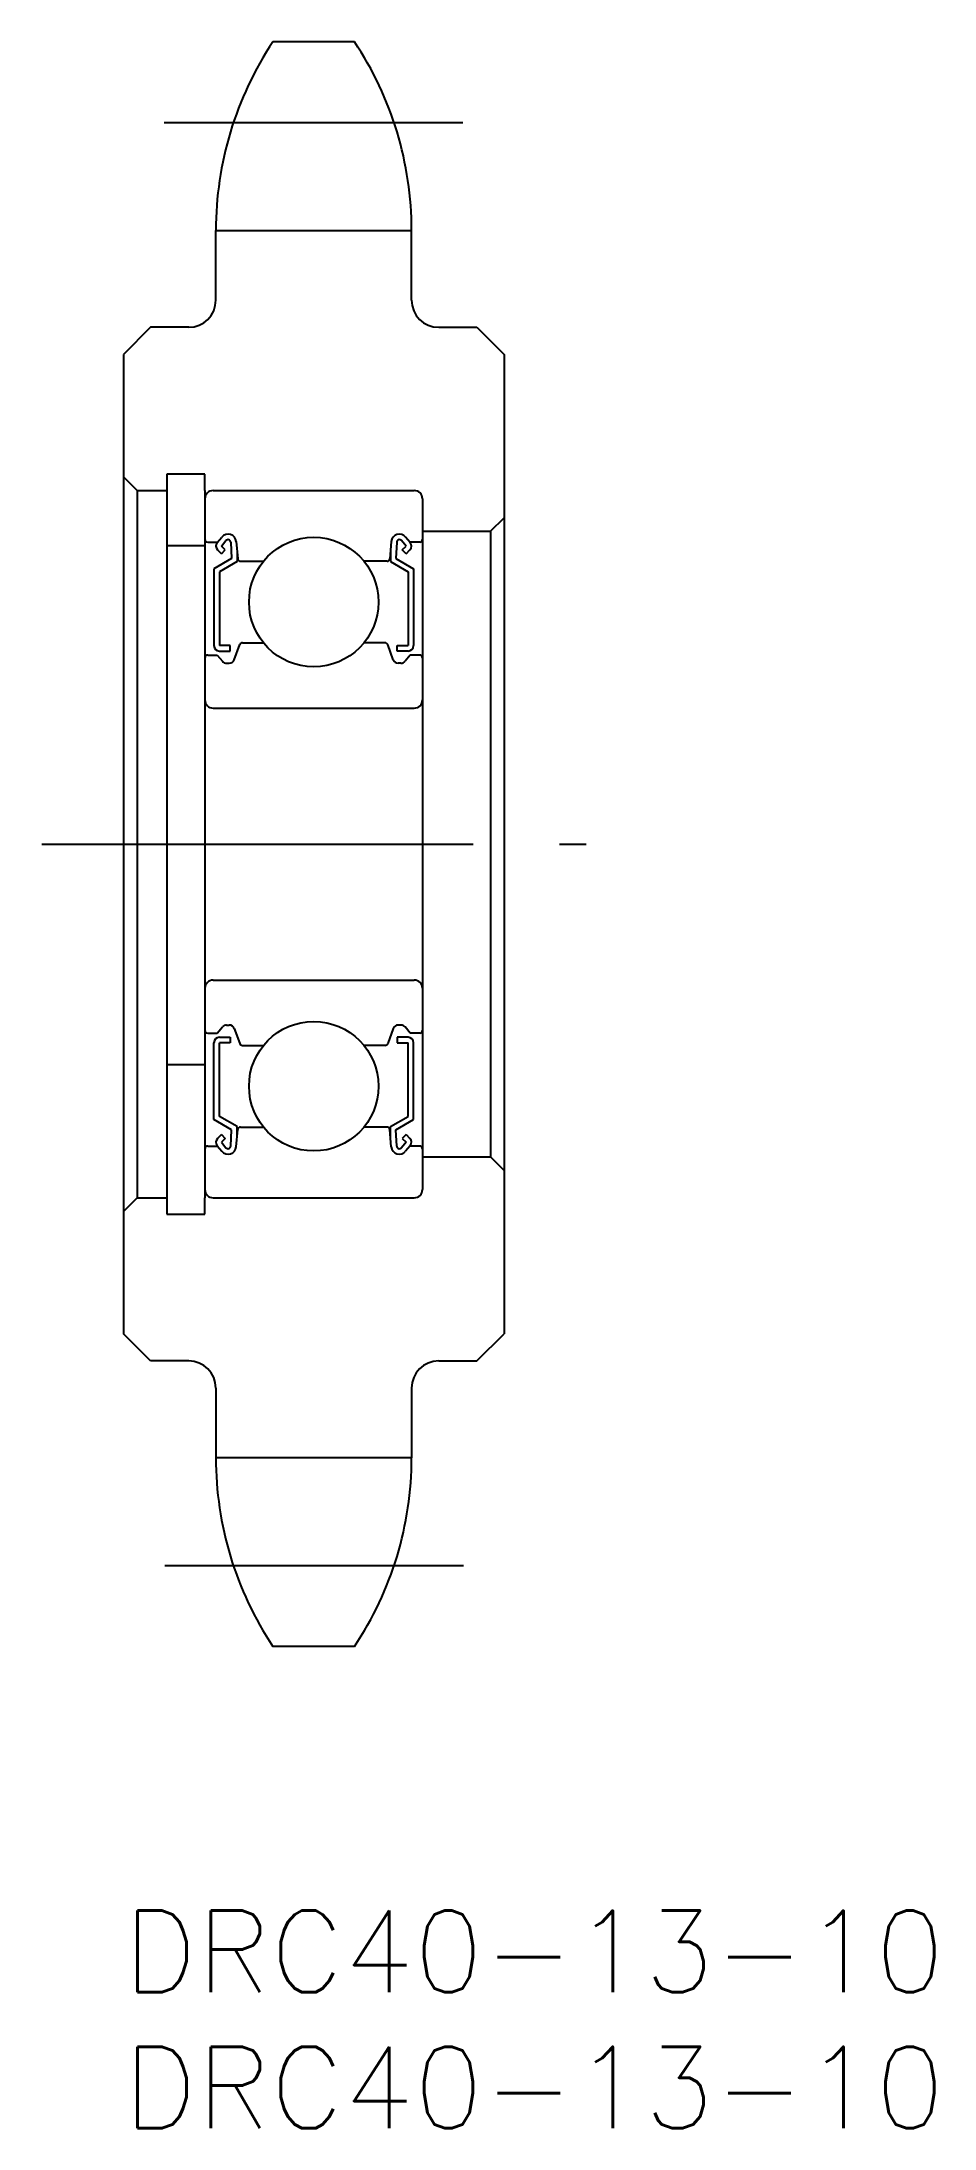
# Model space of a CAD drawing. Extents: x -3 to 29.8, y -8 to 68.7.
import ezdxf

# ---------------------------------------------------------------- set-up
doc = ezdxf.new("R2010")
doc.units = 0
doc.header["$LTSCALE"] = 0.5
doc.linetypes.add('CENTER', pattern=[50.8, 31.75, -6.35, 6.35, -6.35])
doc.layers.get('0').update_dxf_attribs({"linetype": 'CONTINUOUS'})
doc.layers.add('CENTER', color=1, linetype='CENTER')
doc.styles.get("Standard").update_dxf_attribs({"font": 'txt.shx', "height": 3, "bigfont": 'bigfont.shx'})

# ---------------------------------------------------------------- blocks, each defined once
blk = doc.blocks.new('*U3')
at = {"color": 7, "linetype": 'CONTINUOUS'}
blk.add_text('DRC40-13-10', height=3, dxfattribs=at).set_placement((0, -3))
blk = doc.blocks.new('*U4')
at = {"color": 7, "linetype": 'CONTINUOUS'}
blk.add_text('DRC40-13-10', height=3, dxfattribs=at).set_placement((0, -8))

msp = doc.modelspace()

# ---------------------------------------------------------------- linework, layer by layer
at = {"color": 7, "linetype": 'CONTINUOUS'}
for p, q in [((8.501, 68.71), (5.5, 68.71)), ((3.4, 61.77), (10.6, 61.77)), ((3.4, 59.21), (3.4, 61.77)), ((10.6, 59.21), (10.6, 61.77)), ((1, 58.21), (0, 57.21)), ((2.4, 58.21), (1, 58.21)), ((11.6, 58.21), (13, 58.21)), ((13, 58.21), (14, 57.21)), ((0, 57.21), (0, 21.21)), ((14, 57.21), (14, 21.21)), ((0, 52.71), (0.5, 52.21)), ((0.5, 52.21), (0.5, 26.21)), ((0.5, 52.21), (1.6, 52.21)), ((1.6, 52.81), (1.6, 25.61)), ((3, 52.81), (1.6, 52.81)), ((3, 52.21), (3, 52.81)), ((3, 52.21), (3, 26.21)), ((3.3, 52.21), (10.7, 52.21)), ((3, 51.91), (3, 26.51)), ((11, 51.91), (11, 26.51)), ((11, 50.71), (13.5, 50.71)), ((13.5, 50.71), (14, 51.21)), ((13.5, 50.71), (13.5, 27.71)), ((1.6, 50.194), (3, 50.194)), ((3.1, 50.31), (3.46, 50.31)), ((3.448, 50.296), (3.619, 50.5)), ((3.602, 49.885), (3.46, 50.026)), ((3.602, 50.168), (3.772, 50.37)), ((3.743, 50.027), (3.602, 50.168)), ((3.602, 49.885), (3.743, 50.027)), ((3.948, 50.311), (3.981, 49.711)), ((4.148, 50.334), (4.203, 49.701)), ((4.181, 49.956), (4.181, 49.595)), ((9.852, 50.334), (9.797, 49.701)), ((9.819, 49.956), (9.819, 49.595)), ((10.052, 50.311), (10.019, 49.711)), ((10.398, 50.168), (10.228, 50.37)), ((10.257, 50.027), (10.398, 50.168)), ((10.398, 49.885), (10.257, 50.027)), ((10.552, 50.296), (10.381, 50.5)), ((10.398, 49.885), (10.54, 50.026)), ((10.9, 50.31), (10.54, 50.31)), ((3.981, 49.711), (3.331, 49.335)), ((3.331, 49.335), (3.331, 46.51)), ((4.181, 49.595), (3.531, 49.22)), ((3.531, 49.22), (3.531, 46.51)), ((4.303, 49.61), (5.151, 49.61)), ((9.697, 49.61), (8.849, 49.61)), ((9.819, 49.595), (10.469, 49.22)), ((10.019, 49.711), (10.669, 49.335)), ((10.469, 49.22), (10.469, 46.51)), ((10.669, 49.335), (10.669, 46.51)), ((3.1, 46.16), (3.45, 46.16)), ((3.45, 46.16), (3.642, 45.931)), ((3.931, 46.51), (3.531, 46.51)), ((3.531, 46.31), (3.931, 46.31)), ((3.931, 46.31), (3.931, 46.51)), ((4.079, 45.991), (4.28, 46.544)), ((4.374, 46.61), (5.151, 46.61)), ((9.626, 46.61), (8.849, 46.61)), ((9.921, 45.991), (9.72, 46.544)), ((10.069, 46.31), (10.069, 46.51)), ((10.069, 46.51), (10.469, 46.51)), ((10.469, 46.31), (10.069, 46.31)), ((10.55, 46.16), (10.358, 45.931)), ((10.9, 46.16), (10.55, 46.16)), ((3.795, 45.86), (3.891, 45.86)), ((10.205, 45.86), (10.109, 45.86)), ((3.3, 44.21), (10.7, 44.21)), ((3.3, 34.21), (10.7, 34.21)), ((3.1, 32.26), (3.45, 32.26)), ((3.45, 32.26), (3.642, 32.488)), ((3.795, 32.56), (3.891, 32.56)), ((4.079, 32.428), (4.28, 31.876)), ((9.921, 32.428), (9.72, 31.876)), ((10.205, 32.56), (10.109, 32.56)), ((10.55, 32.26), (10.358, 32.488)), ((10.9, 32.26), (10.55, 32.26)), ((3.331, 29.085), (3.331, 31.91)), ((3.531, 32.11), (3.931, 32.11)), ((3.531, 29.2), (3.531, 31.91)), ((3.931, 31.91), (3.531, 31.91)), ((3.931, 32.11), (3.931, 31.91)), ((4.374, 31.81), (5.151, 31.81)), ((9.626, 31.81), (8.849, 31.81)), ((10.069, 32.11), (10.069, 31.91)), ((10.469, 32.11), (10.069, 32.11)), ((10.069, 31.91), (10.469, 31.91)), ((10.469, 29.2), (10.469, 31.91)), ((10.669, 29.085), (10.669, 31.91)), ((1.6, 31.112), (3, 31.112)), ((4.181, 28.825), (3.531, 29.2)), ((9.819, 28.825), (10.469, 29.2)), ((3.981, 28.709), (3.331, 29.085)), ((3.602, 28.535), (3.46, 28.393)), ((3.602, 28.535), (3.743, 28.393)), ((3.743, 28.393), (3.602, 28.252)), ((3.948, 28.108), (3.981, 28.709)), ((4.148, 28.086), (4.203, 28.718)), ((4.181, 28.464), (4.181, 28.825)), ((4.303, 28.81), (5.151, 28.81)), ((9.697, 28.81), (8.849, 28.81)), ((9.852, 28.086), (9.797, 28.718)), ((9.819, 28.464), (9.819, 28.825)), ((10.019, 28.709), (10.669, 29.085)), ((10.052, 28.108), (10.019, 28.709)), ((10.398, 28.535), (10.257, 28.393)), ((10.257, 28.393), (10.398, 28.252)), ((10.398, 28.535), (10.54, 28.393)), ((3.1, 28.11), (3.46, 28.11)), ((3.448, 28.124), (3.619, 27.919)), ((3.602, 28.252), (3.772, 28.049)), ((10.398, 28.252), (10.228, 28.049)), ((10.552, 28.124), (10.381, 27.919)), ((10.9, 28.11), (10.54, 28.11)), ((11, 27.71), (13.5, 27.71)), ((13.5, 27.71), (14, 27.21)), ((0, 25.71), (0.5, 26.21)), ((0.5, 26.21), (1.6, 26.21)), ((3, 25.61), (3, 26.21)), ((3.3, 26.21), (10.7, 26.21)), ((1.6, 25.61), (3, 25.61)), ((1, 20.21), (0, 21.21)), ((13, 20.21), (14, 21.21)), ((2.4, 20.21), (1, 20.21)), ((11.6, 20.21), (13, 20.21)), ((3.4, 19.21), (3.4, 16.65)), ((10.6, 19.21), (10.6, 16.65)), ((10.6, 16.65), (3.4, 16.65)), ((8.5, 9.71), (5.5, 9.71))]:
    msp.add_line(p, q, dxfattribs=at)
for centre in [(7, 48.11), (7, 30.31)]:
    msp.add_circle(centre, 2.381, dxfattribs=at)
for centre, radius, start, end in [((15.92, 61.77), 12.52, 146.33585, 179.99856), ((-1.92, 61.77), 12.52, 359.99856, 33.66169), ((2.4, 59.21), 1, 270, 0), ((11.6, 59.21), 1, 180, 270), ((3.3, 51.91), 0.3, 90, 180), ((10.7, 51.91), 0.3, 0, 90), ((3.1, 50.41), 0.1, 180, 270), ((3.602, 50.168), 0.2, 140.13695, 225.00202), ((3.849, 50.308), 0.3, 4.93539, 140.13695), ((3.849, 50.306), 0.1, 3.10166, 139.95027), ((10.151, 50.308), 0.3, 39.86305, 175.06461), ((10.151, 50.306), 0.1, 40.04973, 176.89834), ((10.398, 50.168), 0.2, 314.99798, 39.86305), ((10.9, 50.41), 0.1, 270, 0), ((4.303, 49.71), 0.1, 184.93539, 270), ((9.697, 49.71), 0.1, 270, 355.06461), ((3.1, 46.06), 0.1, 90, 180.81025), ((3.531, 46.51), 0.2, 180, 270), ((4.374, 46.51), 0.1, 90, 159.99156), ((9.626, 46.51), 0.1, 20.00844, 90), ((10.469, 46.51), 0.2, 270, 0), ((10.9, 46.06), 0.1, 359.18975, 90), ((3.795, 46.06), 0.2, 219.97618, 270), ((3.891, 46.06), 0.2, 270, 339.99156), ((10.109, 46.06), 0.2, 200.00844, 270), ((10.205, 46.06), 0.2, 270, 320.02382), ((3.3, 44.51), 0.3, 180, 270), ((10.7, 44.51), 0.3, 270, 0), ((3.3, 33.91), 0.3, 90, 180), ((10.7, 33.91), 0.3, 0, 90), ((3.1, 32.36), 0.1, 179.18975, 270), ((3.795, 32.36), 0.2, 90, 140.02382), ((3.891, 32.36), 0.2, 20.00844, 90), ((10.109, 32.36), 0.2, 90, 159.99156), ((10.205, 32.36), 0.2, 39.97618, 90), ((10.9, 32.36), 0.1, 270, 0.81025), ((3.531, 31.91), 0.2, 90, 180), ((4.374, 31.91), 0.1, 200.00844, 270), ((9.626, 31.91), 0.1, 270, 339.99156), ((10.469, 31.91), 0.2, 0, 90), ((3.602, 28.252), 0.2, 134.99798, 219.86305), ((4.303, 28.71), 0.1, 90, 175.06461), ((9.697, 28.71), 0.1, 4.93539, 90), ((10.398, 28.252), 0.2, 320.13695, 45.00202), ((3.1, 28.01), 0.1, 90, 180), ((3.849, 28.111), 0.3, 219.86305, 355.06461), ((3.849, 28.114), 0.1, 220.04973, 356.89834), ((10.151, 28.111), 0.3, 184.93539, 320.13695), ((10.151, 28.114), 0.1, 183.10166, 319.95027), ((10.9, 28.01), 0.1, 0, 90), ((3.3, 26.51), 0.3, 180, 270), ((10.7, 26.51), 0.3, 270, 0), ((2.4, 19.21), 1, 0, 90), ((11.6, 19.21), 1, 90, 180), ((15.92, 16.65), 12.52, 180, 213.66342), ((-1.92, 16.65), 12.52, 326.33658, 0)]:
    msp.add_arc(centre, radius, start, end, dxfattribs=at)
at = {"layer": 'CENTER', "color": 1, "linetype": 'CENTER'}
for p, q in [((1.495, 65.745), (12.48, 65.745)), ((-3.007, 39.21), (17.021, 39.21)), ((12.505, 12.675), (1.52, 12.675))]:
    msp.add_line(p, q, dxfattribs=at)

# ---------------------------------------------------------------- block references
at = {"color": 7, "linetype": 'CONTINUOUS'}
for name in ['*U3', '*U4']:
    msp.add_blockref(name, (0, 0), dxfattribs=at)

doc.saveas('drawing.dxf')
